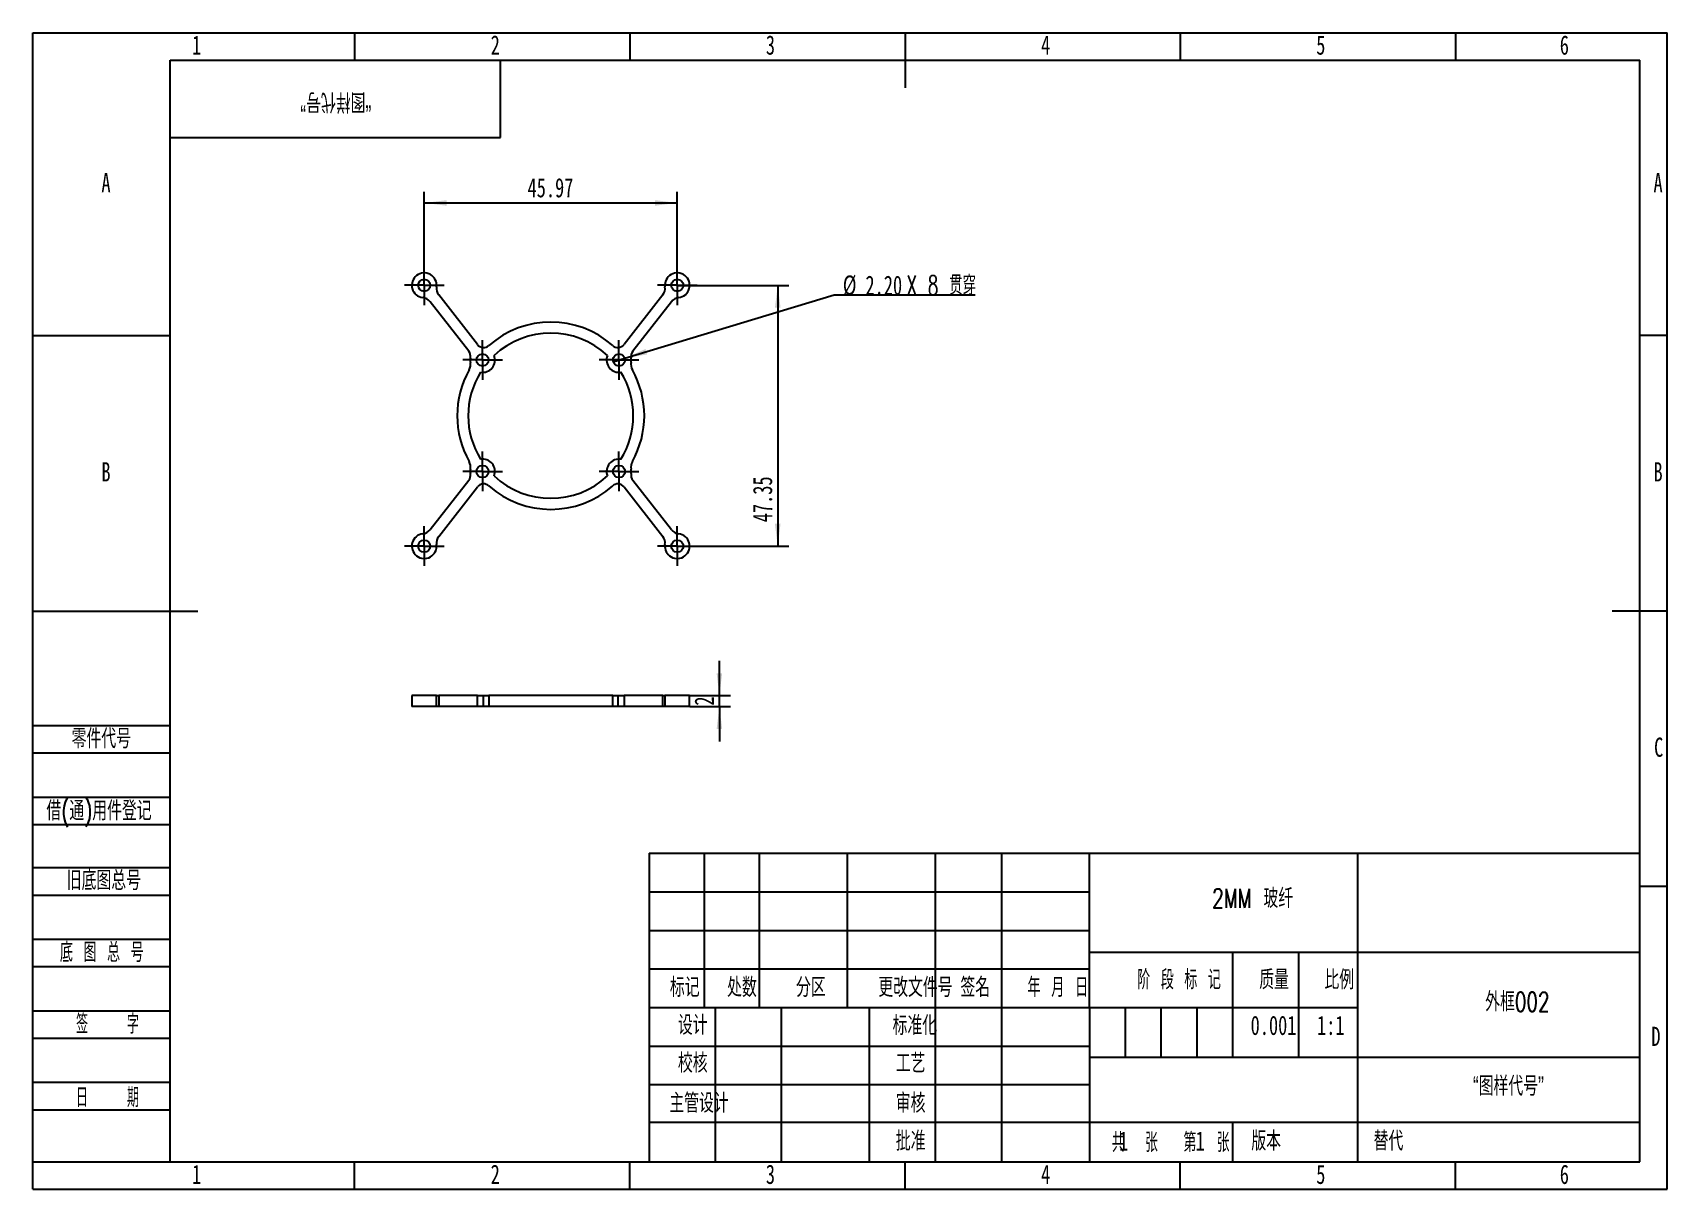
# Model space of a CAD drawing. Header units: millimetres. Extents: x 0 to 297, y 0 to 210.
import ezdxf

# ---------------------------------------------------------------- set-up
doc = ezdxf.new("R2010")
doc.units = ezdxf.units.MM
doc.layers.add('图框', color=7, linetype='Continuous')
doc.layers.add('粗实线层', color=7, linetype='Continuous', lineweight=25)
doc.styles.add('SLDTEXTSTYLE0', font='TXT', dxfattribs={"width": 0.7, "bigfont": 'bigfont'})
doc.styles.add('SLDTEXTSTYLE1', font='TXT', dxfattribs={"width": 0.6, "bigfont": 'bigfont'})
doc.styles.add('SLDTEXTSTYLE2', font='TXT', dxfattribs={"width": 0.614286, "bigfont": 'bigfont'})
doc.styles.add('SLDTEXTSTYLE3', font='TXT', dxfattribs={"width": 0.62, "bigfont": 'bigfont'})
doc.styles.add('SLDTEXTSTYLE4', font='TXT', dxfattribs={"width": 0.566667, "bigfont": 'bigfont'})
doc.styles.add('SLDTEXTSTYLE5', font='TXT', dxfattribs={"width": 0.7})
doc.styles.add('SLDTEXTSTYLE6', font='TXT', dxfattribs={"width": 0.633333, "bigfont": 'bigfont'})
doc.dimstyles.new('SLDDIMSTYLE0', dxfattribs={"dimtxt": 3.5, "dimasz": 4.08, "dimexe": 0, "dimexo": 0.0625, "dimgap": 0.875, "dimtad": 2, "dimrnd": 1e-09, "dimzin": 12, "dimdsep": 46, "dimtxsty": 'SLDTEXTSTYLE5', "dimsah": 1, "dimcen": 0.09, "dimadec": 0, "dimazin": 3, "dimtfac": 1, "dimtofl": 0, "dimtmove": 0, "dimatfit": 3, "dimfxl": 0, "dimfrac": 2, "dimtolj": 1, "dimtzin": 12, "dimarcsym": 0})
doc.dimstyles.new('SLDDIMSTYLE1', dxfattribs={"dimtxt": 3.5, "dimasz": 4.08, "dimexe": 0, "dimexo": 0.0625, "dimgap": 0.875, "dimtad": 0, "dimtih": 1, "dimtoh": 1, "dimrnd": 1e-09, "dimzin": 4, "dimdsep": 46, "dimtxsty": 'SLDTEXTSTYLE5', "dimblk1": 'NONE', "dimsah": 1, "dimcen": 0, "dimadec": 0, "dimazin": 1, "dimtfac": 1, "dimtmove": 0, "dimatfit": 3, "dimldrblk": 'NONE', "dimfxl": 0, "dimfrac": 2, "dimtolj": 1, "dimtzin": 12, "dimarcsym": 0})
doc.dimstyles.new('SLDDIMSTYLE2', dxfattribs={"dimtxt": 3.5, "dimasz": 4.08, "dimexe": 0, "dimexo": 0.0625, "dimgap": 0.875, "dimtad": 2, "dimrnd": 1e-09, "dimzin": 12, "dimdsep": 46, "dimtxsty": 'SLDTEXTSTYLE5', "dimsah": 1, "dimcen": 0.09, "dimadec": 0, "dimazin": 3, "dimtfac": 1, "dimtmove": 0, "dimatfit": 0, "dimfxl": 0, "dimfrac": 2, "dimtolj": 1, "dimtzin": 12, "dimarcsym": 0})

# ---------------------------------------------------------------- blocks, each defined once
blk = doc.blocks.new('_D')
at = {"layer": '图框'}
for p, q in [((71.15, 164.13), (71.15, 181.09)), ((71.15, 179.09), (117.12, 179.09)), ((117.12, 164.13), (117.12, 181.09))]:
    blk.add_line(p, q, dxfattribs=at)
for points in [[(71.15, 179.09), (75.23, 178.59), (75.23, 179.6)], [(117.12, 179.09), (113.04, 179.6), (113.04, 178.59)]]:
    blk.add_solid(points, dxfattribs=at)
at = {"layer": '图框', "insert": (89.91, 183.61), "char_height": 3.5, "attachment_point": 1, "style": 'SLDTEXTSTYLE5'}
blk.add_mtext('45.97', dxfattribs=at)
blk = doc.blocks.new('_D_1')
at = {"layer": '图框'}
for p, q in [((117.12, 164.13), (137.37, 164.13)), ((135.37, 164.13), (135.37, 116.78)), ((117.12, 116.78), (137.37, 116.78))]:
    blk.add_line(p, q, dxfattribs=at)
for points in [[(135.37, 164.13), (134.86, 160.05), (135.88, 160.05)], [(135.37, 116.78), (135.88, 120.86), (134.86, 120.86)]]:
    blk.add_solid(points, dxfattribs=at)
at = {"layer": '图框', "insert": (130.86, 121.11), "char_height": 3.5, "attachment_point": 1, "rotation": 90, "style": 'SLDTEXTSTYLE5'}
blk.add_mtext('47.35', dxfattribs=at)
blk = doc.blocks.new('_D_2')
at = {"layer": '图框'}
for p, q in [((107.58, 150.9), (145.61, 162.43)), ((145.61, 162.43), (171.23, 162.43)), ((105.47, 150.26), (107.58, 150.9))]:
    blk.add_line(p, q, dxfattribs=at)
blk.add_solid([(107.58, 150.9), (111.63, 151.59), (111.34, 152.57)], dxfattribs=at)
at = {"layer": '图框', "char_height": 3.5, "attachment_point": 1}
for s, insert, style in [('%%c', (147.2, 165.92), 'SLDTEXTSTYLE5'), ('2.20', (151.31, 165.9), 'SLDTEXTSTYLE5'), ('X 8 贯穿', (158.76, 165.9), 'SLDTEXTSTYLE6')]:
    blk.add_mtext(s, dxfattribs=dict(at, insert=insert, style=style))
blk = doc.blocks.new('_None')
blk = doc.blocks.new('SW_CENTERMARKSYMBOL_0')
at = {"layer": '图框', "color": 0}
for p, q in [((0, 2.5), (0, 3.6)), ((-2.5, 0), (-3.6, 0)), ((0, 0), (-2.5, 0)), ((0, 0), (0, 2.5)), ((0, 0), (0, -2.5)), ((0, 0), (2.5, 0)), ((2.5, 0), (3.6, 0)), ((0, -2.5), (0, -3.6))]:
    blk.add_line(p, q, dxfattribs=at)
blk = doc.blocks.new('SW_CENTERMARKSYMBOL_1')
at = {"layer": '图框', "color": 0}
for p, q in [((0, 2.5), (0, 3.6)), ((-2.5, 0), (-3.6, 0)), ((0, 0), (-2.5, 0)), ((0, 0), (0, 2.5)), ((0, 0), (0, -2.5)), ((0, 0), (2.5, 0)), ((2.5, 0), (3.6, 0)), ((0, -2.5), (0, -3.6))]:
    blk.add_line(p, q, dxfattribs=at)
blk = doc.blocks.new('SW_CENTERMARKSYMBOL_2')
at = {"layer": '图框', "color": 0}
for p, q in [((0, 2.5), (0, 3.6)), ((-2.5, 0), (-3.6, 0)), ((0, 0), (-2.5, 0)), ((0, 0), (0, 2.5)), ((0, 0), (0, -2.5)), ((0, 0), (2.5, 0)), ((2.5, 0), (3.6, 0)), ((0, -2.5), (0, -3.6))]:
    blk.add_line(p, q, dxfattribs=at)
blk = doc.blocks.new('SW_CENTERMARKSYMBOL_3')
at = {"layer": '图框', "color": 0}
for p, q in [((0, 2.5), (0, 3.6)), ((-2.5, 0), (-3.6, 0)), ((0, 0), (-2.5, 0)), ((0, 0), (0, 2.5)), ((0, 0), (0, -2.5)), ((0, 0), (2.5, 0)), ((2.5, 0), (3.6, 0)), ((0, -2.5), (0, -3.6))]:
    blk.add_line(p, q, dxfattribs=at)
blk = doc.blocks.new('SW_CENTERMARKSYMBOL_4')
at = {"layer": '图框', "color": 0}
for p, q in [((0, 2.5), (0, 3.6)), ((-2.5, 0), (-3.6, 0)), ((0, 0), (-2.5, 0)), ((0, 0), (0, 2.5)), ((0, 0), (0, -2.5)), ((0, 0), (2.5, 0)), ((2.5, 0), (3.6, 0)), ((0, -2.5), (0, -3.6))]:
    blk.add_line(p, q, dxfattribs=at)
blk = doc.blocks.new('SW_CENTERMARKSYMBOL_5')
at = {"layer": '图框', "color": 0}
for p, q in [((0, 2.5), (0, 3.6)), ((-2.5, 0), (-3.6, 0)), ((0, 0), (-2.5, 0)), ((0, 0), (0, 2.5)), ((0, 0), (0, -2.5)), ((0, 0), (2.5, 0)), ((2.5, 0), (3.6, 0)), ((0, -2.5), (0, -3.6))]:
    blk.add_line(p, q, dxfattribs=at)
blk = doc.blocks.new('SW_CENTERMARKSYMBOL_6')
at = {"layer": '图框', "color": 0}
for p, q in [((0, 2.5), (0, 3.6)), ((-2.5, 0), (-3.6, 0)), ((0, 0), (-2.5, 0)), ((0, 0), (0, 2.5)), ((0, 0), (0, -2.5)), ((0, 0), (2.5, 0)), ((2.5, 0), (3.6, 0)), ((0, -2.5), (0, -3.6))]:
    blk.add_line(p, q, dxfattribs=at)
blk = doc.blocks.new('SW_CENTERMARKSYMBOL_7')
at = {"layer": '图框', "color": 0}
for p, q in [((0, 2.5), (0, 3.6)), ((-2.5, 0), (-3.6, 0)), ((0, 0), (-2.5, 0)), ((0, 0), (0, 2.5)), ((0, 0), (0, -2.5)), ((0, 0), (2.5, 0)), ((2.5, 0), (3.6, 0)), ((0, -2.5), (0, -3.6))]:
    blk.add_line(p, q, dxfattribs=at)
blk = doc.blocks.new('_D_3')
at = {"layer": '图框'}
for p, q in [((124.77, 89.63), (124.77, 95.98)), ((119.37, 89.63), (126.77, 89.63)), ((124.77, 87.63), (124.77, 89.63)), ((119.37, 87.63), (126.77, 87.63)), ((124.77, 87.63), (124.77, 81.28))]:
    blk.add_line(p, q, dxfattribs=at)
for points in [[(124.77, 89.63), (125.28, 93.71), (124.26, 93.71)], [(124.77, 87.63), (124.26, 83.55), (125.28, 83.55)]]:
    blk.add_solid(points, dxfattribs=at)
at = {"layer": '图框', "insert": (120.26, 87.82), "char_height": 3.5, "attachment_point": 1, "rotation": 90, "style": 'SLDTEXTSTYLE5'}
blk.add_mtext('2', dxfattribs=at)

msp = doc.modelspace()

# ---------------------------------------------------------------- linework, layer by layer
at = {"color": 7, "linetype": 'Continuous', "lineweight": 25}
for p, q in [((79.229, 152.164), (72.211, 161.147)), ((80.805, 153.395), (73.787, 162.378)), ((114.477, 162.378), (107.458, 153.395)), ((116.053, 161.147), (109.034, 152.164)), ((72.211, 119.768), (79.229, 128.752)), ((109.034, 128.752), (116.053, 119.768)), ((73.787, 118.537), (80.805, 127.52)), ((107.458, 127.52), (114.477, 118.537)), ((68.895, 89.635), (68.895, 87.635)), ((73.395, 89.635), (68.895, 89.635)), ((73.395, 87.635), (73.395, 89.635)), ((73.395, 89.635), (73.787, 89.635)), ((73.787, 89.635), (73.787, 87.635)), ((80.805, 89.635), (73.787, 89.635)), ((80.805, 87.635), (80.805, 89.635)), ((80.805, 89.635), (81.857, 89.635)), ((81.857, 89.635), (81.857, 87.635)), ((81.857, 89.635), (82.878, 89.635)), ((82.878, 89.635), (82.878, 87.635)), ((105.385, 89.635), (82.878, 89.635)), ((105.385, 87.635), (105.385, 89.635)), ((105.385, 89.635), (106.406, 89.635)), ((106.406, 87.635), (106.406, 89.635)), ((106.406, 89.635), (107.458, 89.635)), ((107.458, 89.635), (107.458, 87.635)), ((114.477, 89.635), (107.458, 89.635)), ((114.477, 87.635), (114.477, 89.635)), ((114.477, 89.635), (114.868, 89.635)), ((114.868, 89.635), (114.868, 87.635)), ((119.368, 89.635), (114.868, 89.635)), ((119.368, 87.635), (119.368, 89.635)), ((73.395, 87.635), (68.895, 87.635)), ((73.787, 87.635), (73.395, 87.635)), ((80.805, 87.635), (73.787, 87.635)), ((81.857, 87.635), (80.805, 87.635)), ((82.878, 87.635), (81.857, 87.635)), ((105.385, 87.635), (82.878, 87.635)), ((106.406, 87.635), (105.385, 87.635)), ((107.458, 87.635), (106.406, 87.635)), ((114.477, 87.635), (107.458, 87.635)), ((114.868, 87.635), (114.477, 87.635)), ((119.368, 87.635), (114.868, 87.635))]:
    msp.add_line(p, q, dxfattribs=at)
for centre in [(71.145, 164.135), (117.118, 164.135), (81.738, 150.577), (106.525, 150.577), (81.738, 130.338), (106.525, 130.338), (71.145, 116.78), (117.118, 116.78)]:
    msp.add_circle(centre, 1.1, dxfattribs=at)
for centre, radius, start, end in [((71.145, 164.135), 2.25, 352.90087, 263.09913), ((117.118, 164.135), 2.25, 276.90087, 187.09913), ((75.363, 163.61), 2, 172.90087, 218), ((112.901, 163.61), 2, 322, 7.09913), ((70.635, 159.916), 2, 38, 83.09913), ((117.629, 159.916), 2, 96.90087, 142), ((94.132, 140.458), 17, 48.54942, 131.45058), ((94.132, 140.458), 15, 46.69051, 133.30949), ((78.047, 151.24), 1.5, 349.81031, 38), ((81.987, 154.318), 1.5, 218, 265.01834), ((81.885, 154.324), 1.5, 268.92241, 311.45058), ((106.378, 154.324), 1.5, 228.54942, 271.07759), ((106.276, 154.318), 1.5, 274.98166, 322), ((110.216, 151.24), 1.5, 142, 190.18969), ((94.132, 140.458), 17, 150.67409, 209.32591), ((77.567, 149.763), 2, 330.67409, 11.03353), ((81.738, 150.577), 2.25, 169.81031, 191.03353), ((81.738, 150.577), 2.25, 260.82662, 20.71173), ((106.525, 150.577), 2.25, 159.28827, 279.17338), ((110.697, 149.763), 2, 168.96647, 209.32591), ((106.525, 150.577), 2.25, 348.96647, 10.18969), ((94.132, 140.458), 17, 330.67409, 29.32591), ((94.132, 140.458), 15, 148.22886, 211.77114), ((94.132, 140.458), 15, 328.22886, 31.77114), ((77.567, 131.152), 2, 348.96647, 29.32591), ((81.738, 130.338), 2.25, 168.96647, 190.18969), ((81.738, 130.338), 2.25, 339.28827, 99.17338), ((106.525, 130.338), 2.25, 80.82662, 200.71173), ((110.697, 131.152), 2, 150.67409, 191.03353), ((106.525, 130.338), 2.25, 349.81031, 11.03353), ((78.047, 129.675), 1.5, 322, 10.18969), ((81.987, 126.597), 1.5, 94.98166, 142), ((81.885, 126.591), 1.5, 48.54942, 91.07759), ((94.132, 140.458), 17, 228.54942, 311.45058), ((94.132, 140.458), 15, 226.69051, 313.30949), ((106.378, 126.591), 1.5, 88.92241, 131.45058), ((106.276, 126.597), 1.5, 38, 85.01834), ((110.216, 129.675), 1.5, 169.81031, 218), ((71.145, 116.78), 2.25, 96.90087, 7.09913), ((70.635, 120.999), 2, 276.90087, 322), ((117.118, 116.78), 2.25, 172.90087, 83.09913), ((117.629, 120.999), 2, 218, 263.09913), ((75.363, 117.305), 2, 142, 187.09913), ((112.901, 117.305), 2, 352.90087, 38)]:
    msp.add_arc(centre, radius, start, end, dxfattribs=at)
at = {"layer": '图框'}
for p, q in [((0, 0), (0, 210)), ((0, 210), (297, 210)), ((58.5, 210), (58.5, 205)), ((108.5, 210), (108.5, 205)), ((208.5, 210), (208.5, 205)), ((258.5, 210), (258.5, 205)), ((297, 0), (297, 210)), ((0, 155), (25, 155)), ((297, 155), (292, 155)), ((0, 84.221), (25, 84.221)), ((0, 79.221), (25, 79.221)), ((0, 71.221), (25, 71.221)), ((0, 66.221), (25, 66.221)), ((0, 58.43), (25, 58.43)), ((112, 54), (192, 54)), ((297, 55), (292, 55)), ((0, 53.43), (25, 53.43)), ((0, 45.43), (25, 45.43)), ((112, 47), (192, 47)), ((0, 40.43), (25, 40.43)), ((198.5, 33), (198.5, 24)), ((205, 33), (205, 24)), ((211.5, 33), (211.5, 24)), ((0, 32.43), (25, 32.43)), ((0, 27.43), (25, 27.43)), ((0, 19.43), (25, 19.43)), ((0, 14.43), (25, 14.43)), ((0, 5), (25, 5)), ((58.5, 0), (58.5, 5)), ((108.5, 0), (108.5, 5)), ((208.5, 0), (208.5, 5)), ((258.5, 0), (258.5, 5)), ((0, 0), (297, 0))]:
    msp.add_line(p, q, dxfattribs=at)
at = {"layer": '图框', "lineweight": 25}
for p, q in [((158.5, 210), (158.5, 200)), ((0, 105), (30, 105)), ((297, 105), (287, 105)), ((112, 61), (112, 5)), ((112, 61), (292, 61)), ((122, 61), (122, 33)), ((132, 61), (132, 33)), ((148, 61), (148, 33)), ((164, 61), (164, 5)), ((176, 61), (176, 5)), ((191.968, 61.052), (192.005, 5)), ((240.692, 61), (240.692, 5)), ((191.98, 43.052), (291.98, 43.052)), ((218, 43.069), (218, 24.069)), ((230, 43), (230, 24)), ((112, 40), (192, 40)), ((112, 33), (192, 33)), ((124, 33), (124, 5)), ((136, 33), (136, 5)), ((152, 33), (152, 5)), ((192.015, 33), (240.692, 33)), ((112, 26), (192, 26)), ((192, 24), (292, 24)), ((112, 19), (192, 19)), ((112, 12.166), (192, 12.166)), ((192, 12.166), (292, 12.166)), ((218, 12.166), (218, 5)), ((25, 5), (292, 5)), ((158.5, 0), (158.5, 5))]:
    msp.add_line(p, q, dxfattribs=at)
at = {"layer": '图框', "linetype": 'Continuous', "lineweight": 25}
for p, q in [((25, 5), (25, 205)), ((25, 205), (292, 205)), ((292, 5), (292, 205))]:
    msp.add_line(p, q, dxfattribs=at)
at = {"layer": '粗实线层'}
for p, q in [((85, 191), (85, 205)), ((25, 191), (85, 191))]:
    msp.add_line(p, q, dxfattribs=at)

# ---------------------------------------------------------------- block references
at = {"layer": '图框'}
for name, p in [('SW_CENTERMARKSYMBOL_0', (71.145, 164.135)), ('SW_CENTERMARKSYMBOL_3', (117.118, 164.135)), ('SW_CENTERMARKSYMBOL_4', (81.738, 150.577)), ('SW_CENTERMARKSYMBOL_7', (106.525, 150.577)), ('SW_CENTERMARKSYMBOL_5', (81.738, 130.338)), ('SW_CENTERMARKSYMBOL_6', (106.525, 130.338)), ('SW_CENTERMARKSYMBOL_1', (71.145, 116.78)), ('SW_CENTERMARKSYMBOL_2', (117.118, 116.78))]:
    msp.add_blockref(name, p, dxfattribs=at)

# ---------------------------------------------------------------- texts
at = {"layer": '图框', "char_height": 3.5}
for s, insert, attachment_point, style in [('1', (29.794, 209.516), 2, 'SLDTEXTSTYLE5'), ('2', (84.044, 209.516), 2, 'SLDTEXTSTYLE5'), ('3', (134.044, 209.516), 2, 'SLDTEXTSTYLE5'), ('4', (184.044, 209.516), 2, 'SLDTEXTSTYLE5'), ('5', (234.044, 209.516), 2, 'SLDTEXTSTYLE5'), ('6', (278.297, 209.516), 2, 'SLDTEXTSTYLE5'), ('A', (13.32, 184.516), 2, 'SLDTEXTSTYLE5'), ('A', (295.32, 184.516), 2, 'SLDTEXTSTYLE5'), ('B', (13.32, 132.016), 2, 'SLDTEXTSTYLE5'), ('B', (295.32, 132.016), 2, 'SLDTEXTSTYLE5'), ('零件代号', (7.084, 83.579), 1, 'SLDTEXTSTYLE0'), ('C', (295.427, 82.016), 2, 'SLDTEXTSTYLE5'), ('借(通)用件登记', (2.496, 70.473), 1, 'SLDTEXTSTYLE0'), ('旧底图总号', (6.194, 57.824), 1, 'SLDTEXTSTYLE0'), ('2MM 玻纤', (221.663, 54.577), 2, 'SLDTEXTSTYLE0'), ('底 图 总 号', (4.947, 44.766), 1, 'SLDTEXTSTYLE2'), ('标记', (118.479, 38.417), 2, 'SLDTEXTSTYLE0'), ('处数', (128.868, 38.417), 2, 'SLDTEXTSTYLE0'), ('分区', (141.39, 38.417), 2, 'SLDTEXTSTYLE0'), ('更改文件号', (160.39, 38.417), 2, 'SLDTEXTSTYLE0'), ('签名', (171.258, 38.417), 2, 'SLDTEXTSTYLE0'), ('年 月 日', (186.261, 38.417), 2, 'SLDTEXTSTYLE3'), ('阶 段 标 记', (208.286, 39.805), 2, 'SLDTEXTSTYLE2'), ('质量', (225.553, 39.805), 2, 'SLDTEXTSTYLE0'), ('比例', (237.401, 39.805), 2, 'SLDTEXTSTYLE0'), ('外框002', (269.755, 35.791), 2, 'SLDTEXTSTYLE0'), ('签    字', (13.591, 31.764), 2, 'SLDTEXTSTYLE4'), ('设计', (119.928, 31.558), 2, 'SLDTEXTSTYLE0'), ('标准化', (160.285, 31.492), 2, 'SLDTEXTSTYLE0'), ('0.001', (225.455, 31.521), 2, 'SLDTEXTSTYLE5'), ('1:1', (235.858, 31.521), 2, 'SLDTEXTSTYLE5'), ('D', (294.93, 29.516), 2, 'SLDTEXTSTYLE5'), ('校核', (119.928, 24.679), 2, 'SLDTEXTSTYLE0'), ('工艺', (159.517, 24.643), 2, 'SLDTEXTSTYLE0'), ('“图样代号”', (268.127, 20.49), 2, 'SLDTEXTSTYLE0'), ('日    期', (13.591, 18.413), 2, 'SLDTEXTSTYLE4'), ('主管设计', (121.069, 17.399), 2, 'SLDTEXTSTYLE0'), ('审核', (159.517, 17.399), 2, 'SLDTEXTSTYLE0'), ('批准', (159.519, 10.523), 2, 'SLDTEXTSTYLE0'), ('共  张', (200.263, 10.262), 2, 'SLDTEXTSTYLE1'), ('1', (197.393, 10.531), 1, 'SLDTEXTSTYLE5'), ('第  张', (213.29, 10.262), 2, 'SLDTEXTSTYLE1'), ('1', (211.295, 10.531), 1, 'SLDTEXTSTYLE5'), ('版本', (224.12, 10.531), 2, 'SLDTEXTSTYLE0'), ('替代', (243.641, 10.531), 1, 'SLDTEXTSTYLE0'), ('1', (29.794, 4.474), 2, 'SLDTEXTSTYLE5'), ('2', (84.044, 4.474), 2, 'SLDTEXTSTYLE5'), ('3', (134.044, 4.474), 2, 'SLDTEXTSTYLE5'), ('4', (184.044, 4.474), 2, 'SLDTEXTSTYLE5'), ('5', (234.044, 4.474), 2, 'SLDTEXTSTYLE5'), ('6', (278.297, 4.474), 2, 'SLDTEXTSTYLE5')]:
    msp.add_mtext(s, dxfattribs=dict(at, insert=insert, attachment_point=attachment_point, style=style))
at = {"layer": '图框', "insert": (55.073, 195.655), "char_height": 3.5, "attachment_point": 2, "rotation": 180, "style": 'SLDTEXTSTYLE0'}
msp.add_mtext('“图样代号”', dxfattribs=at)

# ---------------------------------------------------------------- dimensions: what is measured, and where the dimension line sits
at = {"layer": '图框'}
dim = msp.add_linear_dim(base=(117.118, 179.095), p1=(71.145, 164.135), p2=(117.118, 164.135), dimstyle='SLDDIMSTYLE0', dxfattribs=at)
dim.commit()
dim.dimension.update_dxf_attribs({"geometry": '_D', "text_midpoint": (93.74, 179.095), "dimtype": 160})
dim = msp.add_diameter_dim_2p(p1=(105.473, 150.257), p2=(107.578, 150.896), text='<> X 8 贯穿', dimstyle='SLDDIMSTYLE1', dxfattribs=at)
dim.commit()
dim.dimension.update_dxf_attribs({"geometry": '_D_2', "text_midpoint": (159.211, 164.075), "dimtype": 163})
for base, p1, p2, dimstyle, picture, middle in [((135.3683, 116.7802), (117.1183, 164.1349), (117.1183, 116.7802), 'SLDDIMSTYLE0', '_D_1', (135.3683, 124.9412)), ((124.771, 89.635), (119.368, 87.635), (119.368, 89.635), 'SLDDIMSTYLE2', '_D_3', (124.771, 88.592))]:
    dim = msp.add_linear_dim(base=base, p1=p1, p2=p2, angle=90, dimstyle=dimstyle, dxfattribs=at)
    dim.commit()
    dim.dimension.update_dxf_attribs({"geometry": picture, "text_midpoint": middle, "dimtype": 160})

doc.saveas('drawing.dxf')
